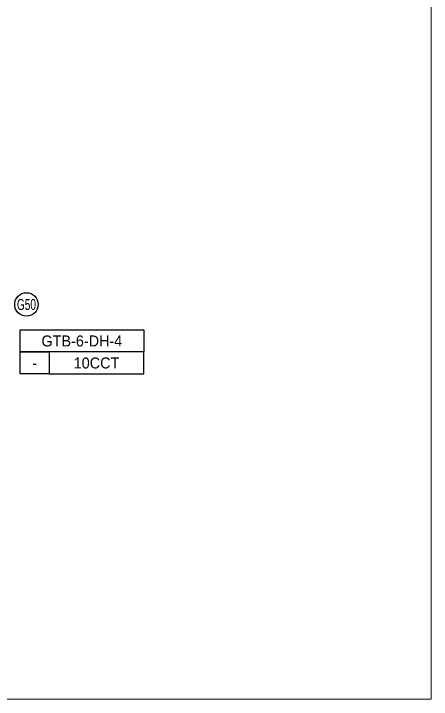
# Model space of a CAD drawing. Header units: millimetres. Extents: x -120884 to 122161, y 4425 to 84147.
# Drawn here: x 86997 to 101233, y 28052 to 51411 of the extents above; entities that cross this region are included whole.
import ezdxf
from ezdxf.enums import TextEntityAlignment as Align

# ---------------------------------------------------------------- set-up
doc = ezdxf.new("R2010")
doc.units = ezdxf.units.MM
doc.header["$LTSCALE"] = 150
for name, color, linetype in [('------99 Grounding_Grounding Terminal Board', 3, 'Continuous'), ('------99 Grounding_Grounding Terminal Board_Capacity', 6, 'Continuous'), ('------99 Grounding_Grounding Terminal Board_T', 2, 'Continuous'), ('-----29 Indicator', 1, 'Continuous'), ('-----30 Text', 2, 'Continuous')]:
    doc.layers.add(name, color=color, linetype=linetype)
doc.layers.add('-----31 Base Plan', color=252, linetype='Continuous', lineweight=0)
doc.styles.add('ELEC', font='')
doc.styles.get('ELEC').set_extended_font_data('Dotum')

msp = doc.modelspace()

# ---------------------------------------------------------------- linework, layer by layer
at = {"layer": '------99 Grounding_Grounding Terminal Board', "color": 1, "elevation": 9.153958745935732e-10}
for points in [[(91428.32709516492, 40636.22203420929), (91428.32709516445, 39886.22203420955), (87212.35856670234, 39886.2220342099), (87212.35856670234, 40636.22203420999)], [(87212.35856670234, 39886.2220342099), (88210.84336955659, 39886.2220342099), (88210.84336955659, 39136.2220342099), (87212.35856670234, 39136.2220342099)], [(91428.32709516492, 39886.22203421025), (88210.84336955659, 39886.22203421025), (88210.84336955659, 39136.2220342099), (91428.32709516492, 39136.2220342099)]]:
    msp.add_lwpolyline(points, close=True, dxfattribs=at)
at = {"layer": '-----29 Indicator', "elevation": 9.153958745935732e-10}
msp.add_lwpolyline([(87031.03277357183, 41504.22203420999, 0, 0, 0), (86531.03277357183, 41504.22203420999, 0, 0, 0), (86531.03277357183, 40836.22203420999, 60, 60, 0), (86531.03277357183, 40436.22203420999, 0, 0, 0)], format="xyseb", dxfattribs=at)
at = {"layer": '-----29 Indicator'}
msp.add_circle((87431.03277357183, 41504.22203420999), 400, dxfattribs=at)
at = {"layer": '-----31 Base Plan'}
msp.add_lwpolyline([(101232.6812410681, 28052.49518480472), (11492.0343113644, 28052.49518480472), (11492.0343113644, 77104.64656658605), (101232.6812410681, 77104.64656658605)], close=True, dxfattribs=at)

# ---------------------------------------------------------------- texts
at = {"layer": '------99 Grounding_Grounding Terminal Board_Capacity', "color": 6, "style": 'ELEC'}
for s, p in [('-', (87711.60096812947, 39511.2220342099)), ('10CCT', (89819.58523236075, 39511.22203421008))]:
    msp.add_text(s, height=375, rotation=5.002579958505433e-09, dxfattribs=at).set_placement(p, align=Align.MIDDLE_CENTER)
at = {"layer": '------99 Grounding_Grounding Terminal Board_T', "style": 'ELEC'}
msp.add_text('GTB-6-DH-4', height=375, rotation=359.999999994789, dxfattribs=at).set_placement((89320.34283093363, 40261.22203420977), align=Align.MIDDLE_CENTER)
at = {"layer": '-----30 Text', "style": 'ELEC', "width": 0.7}
msp.add_text('G50', height=375, dxfattribs=at).set_placement((87431.03277357183, 41504.22203420999), align=Align.MIDDLE)

doc.saveas('drawing.dxf')
